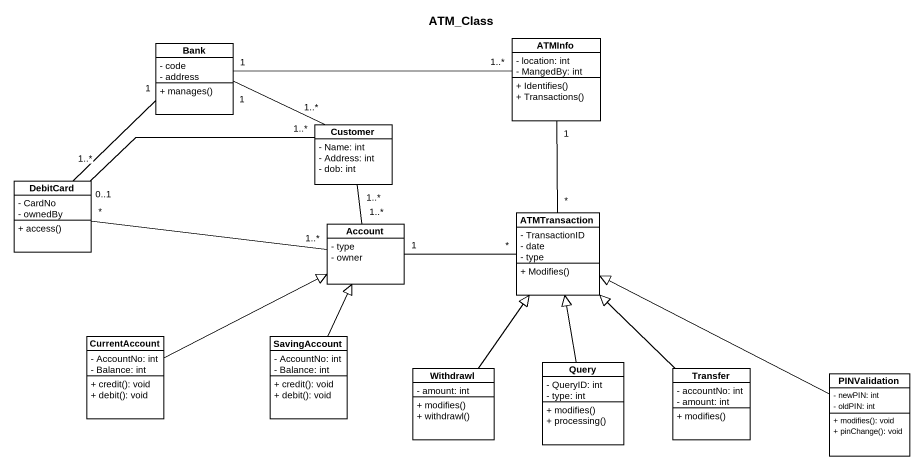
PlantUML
@startuml
title ATM_Class
hide circle
hide empty members
skinparam classAttributeIconSize 0
class Bank {
  - code
  - address
  + manages()
}
class ATMInfo {
  - location: int
  - MangedBy: int
  + Identifies()
  + Transactions()
}
class Customer {
  - Name: int
  - Address: int
  - dob: int
}
class DebitCard {
  - CardNo
  - ownedBy
  + access()
}
class Account {
  - type
  - owner
}
class ATMTransaction {
  - TransactionID
  - date
  - type
  + Modifies()
}
class CurrentAccount {
  - AccountNo: int
  - Balance: int
  + credit(): void
  + debit(): void
}
class SavingAccount {
  - AccountNo: int
  - Balance: int
  + credit(): void
  + debit(): void
}
class Withdrawl {
  - amount: int
  + modifies()
  + withdrawl()
}
class Query {
  - QueryID: int
  - type: int
  + modifies()
  + processing()
}
class Transfer {
  - accountNo: int
  - amount: int
  + modifies()
}
class PINValidation {
  - newPIN: int
  - oldPIN: int
  + modifies(): void
  + pinChange(): void
}
Bank "1" -right- "1..*" ATMInfo
Bank "1" -- "1..*" DebitCard
ATMInfo "1" -- "*" ATMTransaction
Customer "1..*" -left- "1" Bank
Customer "1..*" -left- "0..1" DebitCard
Customer "1..*" -- "1..*" Account
DebitCard "*" -right- "1..*" Account
Account "1" -right- "*" ATMTransaction
CurrentAccount -right-|> Account
SavingAccount -up-|> Account
Withdrawl -up-|> ATMTransaction
Query -up-|> ATMTransaction
Transfer -up-|> ATMTransaction
PINValidation -left-|> ATMTransaction
@enduml
